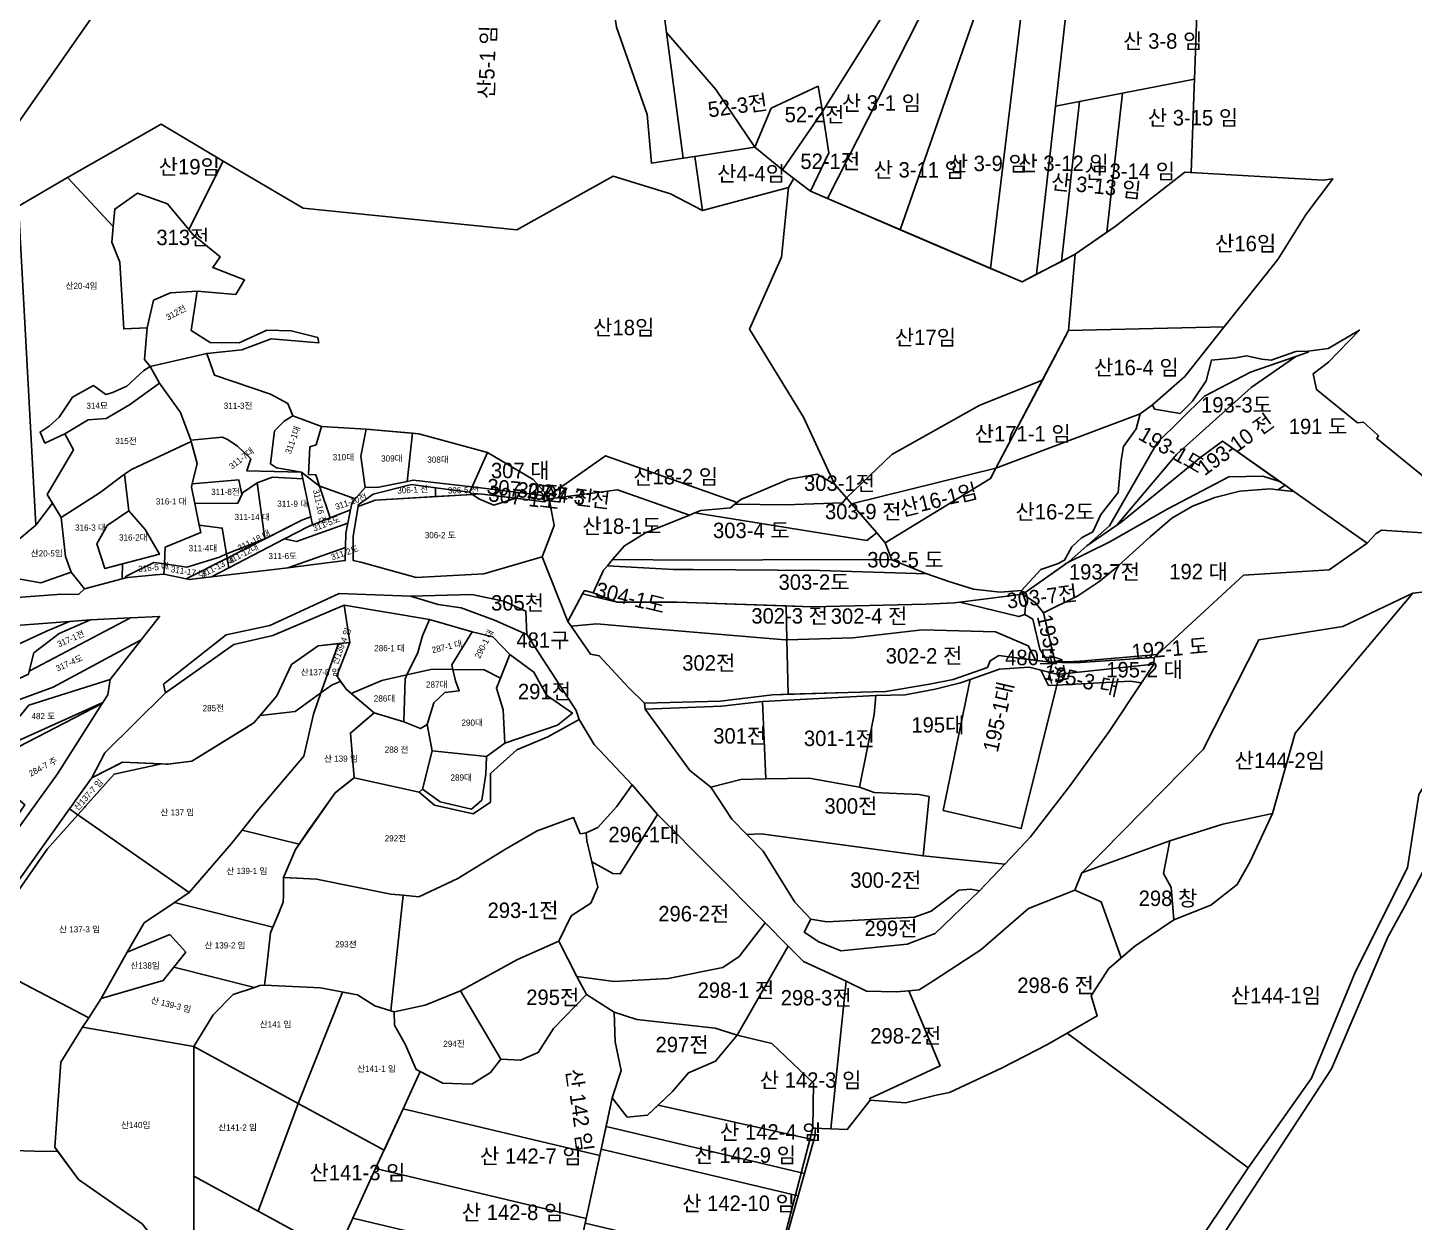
# Model space of a CAD drawing. Header units: metres. Extents: x 425810 to 429904, y 275710 to 280356.
# Drawn here: x 429086.6 to 429535.9, y 278492 to 278879.3 of the extents above; entities that cross this region are included whole.
import ezdxf

# ---------------------------------------------------------------- set-up
doc = ezdxf.new("R2010")
doc.units = ezdxf.units.M
doc.layers.add('00_지번', color=6, linetype='Continuous')
doc.layers.add('00_지적', color=6, linetype='Continuous')
doc.styles.get("Standard").update_dxf_attribs({"font": ''})
doc.styles.get('Standard').set_extended_font_data('Gulim')

msp = doc.modelspace()

# ---------------------------------------------------------------- linework, layer by layer
at = {"layer": '00_지적', "linetype": 'Continuous', "flags": 128}
for points in [[(429140.51, 278930.3), (429059.35, 278814.13), (429038.65, 278818.66), (429012.01, 278824.49), (429010.01, 278823.81), (428998.5, 278819.85), (428980.25, 278813.57), (428944.99, 278819.49), (428923.89, 278795.83), (428921.11, 278795.37), (428868.99, 278789.92), (428868.74, 278789.9), (428839.05, 278804.93), (428837.19, 278805.86), (428832.35, 278810.28), (428832.35, 278810.28), (428966.73, 278971.48)], [(429277.33, 278879.5), (429287.24, 278851.21), (429288.63, 278835.44), (429298.96, 278836.97), (429302.71, 278837.56), (429305.25, 278820.05), (429294.83, 278825.48), (429276.25, 278831.21), (429245.01, 278813.76), (429175.78, 278820.84), (429149.9, 278836.05), (429129.82, 278848.02), (429099.49, 278830.73), (429083.52, 278821.47), (429067.73, 278812.3), (429062.51, 278813.44), (429059.35, 278814.13), (429059.35, 278814.13), (429140.51, 278930.3)], [(429083.52, 278821.47), (429099.49, 278830.73), (429114.25, 278814.82), (429113.81, 278809.8), (429116.44, 278803.31), (429117.66, 278781.67), (429125.29, 278782.02), (429124.39, 278771.76), (429126.23, 278769.49), (429124.13, 278768.18), (429118.62, 278763.07), (429113.8, 278760.96), (429111.88, 278760.44), (429107.89, 278763.31), (429101.1, 278759.54), (429096.72, 278753.02), (429093.48, 278750.08), (429090.55, 278748.2), (429092.15, 278744.65), (429098.55, 278747.64), (429101.38, 278742.44), (429092.9, 278728), (429094.59, 278725.18), (429089.13, 278718.06), (429083.52, 278821.47)], [(429545.27, 278715.16), (429525.22, 278716.36), (429523.48, 278715.3), (429520.56, 278712.2), (429512.59, 278717.83), (429496.83, 278728.97), (429494.01, 278730.96), (429473.71, 278745.31), (429466.69, 278740.1), (429440.73, 278718.87), (429439.48, 278718.01), (429458.86, 278741.08), (429483.04, 278762.63), (429497.42, 278772.7), (429501.51, 278774.13), (429501.43, 278774.48), (429507.96, 278775.28), (429518.06, 278781.29), (429518.06, 278781.29), (429508.1, 278770.86), (429503.08, 278767.12), (429504.22, 278762), (429517.42, 278751.25), (429519.4, 278751.47), (429523.93, 278747.31), (429524.29, 278746.98), (429523.7, 278746.09), (429548.65, 278725.79)], [(429543.25, 278614.5), (429532.79, 278594.52), (429527.31, 278584.46), (429509.02, 278541.82), (429466.01, 278475.96), (429441.46, 278440.61), (429430.33, 278414.55), (429421.5, 278390.51), (429397.18, 278368.18), (429393.86, 278370.73), (429418.63, 278395.77), (429439.23, 278445.78), (429482.05, 278509.7), (429502.59, 278538.73), (429516.84, 278573.34), (429533.67, 278606.94), (429537.3, 278630.69)], [(429074.91, 278515.51), (429092.23, 278515.03), (429096.09, 278515.11), (429096.25, 278515.12), (429103.01, 278505.88), (429123.63, 278491.54), (429133.69, 278478.73), (429140.43, 278458.16), (429146.25, 278447.85), (429105.73, 278452.88), (429084.78, 278441.7)]]:
    msp.add_lwpolyline(points, dxfattribs=at)
for points in [[(429327.51, 278934.22), (429333.93, 278926.79), (429346.52, 278921.74), (429360.5, 278913.09), (429368.55, 278915.32), (429372.42, 278910.92), (429377.84, 278905.92), (429344.08, 278852.15), (429342.73, 278860.33), (429327.47, 278853.2), (429322.15, 278840.62), (429309.5, 278859.26), (429293.49, 278877.74), (429291.28, 278895.26), (429289.83, 278898.15), (429290.47, 278915.88), (429294.27, 278955.43), (429317.65, 278940.51), (429316.52, 278930.65), (429317.94, 278928.63), (429321.53, 278927.1), (429325.44, 278928.72), (429327.51, 278934.22)], [(429289.83, 278898.15), (429291.28, 278895.26), (429293.49, 278877.74), (429298.96, 278836.97), (429288.63, 278835.44), (429287.24, 278851.21), (429277.33, 278879.5), (429274.68, 278897.89), (429275.87, 278920.83), (429288.96, 278910.61), (429289.83, 278898.15)], [(429340.17, 278826.32), (429346.13, 278838.77), (429344.08, 278852.15), (429377.84, 278905.92), (429384.84, 278900.95), (429345.74, 278823.93), (429340.17, 278826.32)], [(429369.29, 278813.83), (429345.74, 278823.93), (429384.84, 278900.95), (429396.71, 278892.51), (429369.29, 278813.83)], [(429369.29, 278813.83), (429396.71, 278892.51), (429407.6, 278892.65), (429409.51, 278892.74), (429398.58, 278801.27), (429369.29, 278813.83)], [(429398.58, 278801.27), (429409.51, 278892.74), (429415.14, 278893.02), (429424.21, 278895.22), (429419.58, 278853.82), (429413.49, 278799.36), (429408.77, 278796.9), (429398.58, 278801.27)], [(429427.32, 278855.34), (429419.58, 278853.82), (429424.21, 278895.22), (429428.71, 278896.31), (429435.99, 278895.13), (429446.86, 278892.25), (429465.14, 278883.97), (429465.39, 278883.86), (429464.62, 278862.67), (429441.32, 278858.09), (429427.32, 278855.34)], [(429293.49, 278877.74), (429309.5, 278859.26), (429322.15, 278840.62), (429302.71, 278837.56), (429298.96, 278836.97), (429293.49, 278877.74)], [(429464.62, 278862.67), (429464.53, 278860.05), (429463.52, 278832.38), (429461.51, 278832.5), (429438.91, 278814.88), (429436.28, 278813.05), (429441.32, 278858.09), (429464.62, 278862.67)], [(429322.15, 278840.62), (429327.47, 278853.2), (429342.73, 278860.33), (429344.08, 278852.15), (429331.14, 278833.27), (429322.15, 278840.62)], [(429436.28, 278813.05), (429425.97, 278805.86), (429421.53, 278803.55), (429427.32, 278855.34), (429441.32, 278858.09), (429436.28, 278813.05)], [(429331.14, 278833.27), (429344.08, 278852.15), (429346.13, 278838.77), (429340.17, 278826.32), (429334.8, 278830.46), (429331.14, 278833.27)], [(429419.58, 278853.82), (429427.32, 278855.34), (429421.53, 278803.55), (429413.49, 278799.36), (429419.58, 278853.82)], [(429099.49, 278830.73), (429129.82, 278848.02), (429149.9, 278836.05), (429138.76, 278813.85), (429131.82, 278822.18), (429122.09, 278825.69), (429114.75, 278820.49), (429114.25, 278814.82), (429099.49, 278830.73)], [(429322.15, 278840.62), (429331.14, 278833.27), (429334.8, 278830.46), (429333.12, 278827.46), (429305.25, 278820.05), (429302.71, 278837.56), (429322.15, 278840.62)], [(429316.41, 278725.35), (429273.8, 278740.56), (429255.15, 278727.43), (429250.29, 278732.8), (429235.59, 278741.59), (429213.31, 278747.69), (429196.18, 278749.2), (429181.72, 278750.02), (429172.41, 278753.45), (429170.81, 278757.46), (429165.27, 278760.53), (429147.12, 278766.64), (429144.58, 278773.7), (429155.94, 278774.9), (429165.43, 278778.46), (429180.87, 278777.1), (429180.6, 278778.87), (429171.94, 278781), (429164.02, 278781.27), (429155.09, 278777.12), (429145.66, 278777.27), (429139.55, 278781.12), (429141.5, 278793.89), (429153.96, 278792.86), (429156.78, 278797.54), (429146.49, 278801.56), (429148.96, 278804.98), (429140.14, 278812.19), (429138.76, 278813.85), (429149.9, 278836.05), (429175.78, 278820.84), (429245.01, 278813.76), (429276.25, 278831.21), (429294.83, 278825.48), (429305.25, 278820.05), (429333.12, 278827.46), (429330.77, 278804.87), (429320.49, 278781.6), (429337.97, 278753.03), (429348.02, 278731.35), (429342.4, 278734.57), (429333.19, 278732.92), (429317.66, 278726.34), (429316.41, 278725.35)], [(429415.37, 278765.07), (429395.12, 278756.93), (429366.51, 278740.97), (429351.82, 278726.94), (429348.02, 278731.35), (429337.97, 278753.03), (429320.49, 278781.6), (429330.77, 278804.87), (429333.12, 278827.46), (429334.8, 278830.46), (429340.17, 278826.32), (429408.77, 278796.9), (429425.97, 278805.86), (429423.83, 278781.13), (429415.37, 278765.07)], [(429474.28, 278782.32), (429423.83, 278781.13), (429425.97, 278805.86), (429438.91, 278814.88), (429461.51, 278832.5), (429506.35, 278829.9), (429509.46, 278830.36), (429500.78, 278818.9), (429491.67, 278804.14), (429474.28, 278782.32)], [(429114.25, 278814.82), (429114.75, 278820.49), (429122.09, 278825.69), (429131.82, 278822.18), (429138.76, 278813.85), (429140.14, 278812.19), (429148.96, 278804.98), (429146.49, 278801.56), (429156.78, 278797.54), (429153.96, 278792.86), (429141.5, 278793.89), (429132.77, 278793.36), (429127.34, 278791.02), (429125.29, 278782.02), (429117.66, 278781.67), (429116.44, 278803.31), (429113.81, 278809.8), (429114.25, 278814.82)], [(429062.51, 278813.44), (429067.73, 278812.3), (429083.52, 278821.47), (429089.13, 278718.06), (429077.98, 278708.61), (429071.36, 278704.68), (429068.82, 278706.26), (429066.86, 278708.18), (429062.51, 278813.44)], [(429125.29, 278782.02), (429127.34, 278791.02), (429132.77, 278793.36), (429141.5, 278793.89), (429139.55, 278781.12), (429145.66, 278777.27), (429155.09, 278777.12), (429164.02, 278781.27), (429171.94, 278781), (429180.6, 278778.87), (429180.87, 278777.1), (429165.43, 278778.46), (429155.94, 278774.9), (429144.58, 278773.7), (429126.23, 278769.49), (429124.39, 278771.76), (429125.29, 278782.02)], [(429423.83, 278781.13), (429474.28, 278782.32), (429461.49, 278766.28), (429451.03, 278757.02), (429447.05, 278754.1), (429400.31, 278736.5), (429423.83, 278781.13)], [(429126.23, 278769.49), (429144.58, 278773.7), (429147.12, 278766.64), (429165.27, 278760.53), (429170.81, 278757.46), (429172.41, 278753.45), (429169.62, 278751.74), (429166.55, 278748.58), (429165.18, 278737.9), (429167.22, 278736.63), (429175.29, 278735.2), (429157.53, 278735.66), (429158.83, 278739.56), (429154.57, 278743.61), (429151.55, 278745.67), (429149.72, 278746.57), (429139.41, 278745.58), (429136.1, 278754.51), (429129.23, 278764.09), (429126.23, 278769.49)], [(429501.51, 278774.13), (429497.42, 278772.7), (429482.8, 278767.6), (429467.89, 278759.85), (429452.54, 278744.72), (429437.09, 278717.85), (429429.75, 278711.32), (429424.03, 278706.23), (429409.06, 278695.65), (429408.61, 278696.81), (429414.84, 278703.7), (429420.21, 278705.45), (429422.55, 278706.64), (429424.94, 278711.04), (429428.06, 278713.95), (429431.66, 278715.83), (429434.24, 278721.5), (429439.87, 278728.63), (429440.88, 278739.11), (429441.65, 278743.56), (429445.73, 278749.25), (429447.05, 278754.1), (429451.03, 278757.02), (429451.71, 278755.61), (429460, 278754.28), (429464.04, 278758.18), (429468.4, 278764.86), (429470.13, 278771.55), (429478.02, 278772.28), (429481.45, 278772.96), (429486.41, 278771.82), (429489.48, 278771.54), (429497.43, 278774.33), (429501.43, 278774.48), (429501.51, 278774.13)], [(429439.48, 278718.01), (429429.75, 278711.32), (429437.09, 278717.85), (429452.54, 278744.72), (429467.89, 278759.85), (429482.8, 278767.6), (429497.42, 278772.7), (429483.04, 278762.63), (429458.86, 278741.08), (429439.48, 278718.01)], [(429129.23, 278764.09), (429119.54, 278757.02), (429111.94, 278752.62), (429106.12, 278752.13), (429098.55, 278747.64), (429092.15, 278744.65), (429090.55, 278748.2), (429093.48, 278750.08), (429096.72, 278753.02), (429101.1, 278759.54), (429107.89, 278763.31), (429111.88, 278760.44), (429113.8, 278760.96), (429118.62, 278763.07), (429124.13, 278768.18), (429126.23, 278769.49), (429129.23, 278764.09)], [(429098.55, 278747.64), (429106.12, 278752.13), (429111.94, 278752.62), (429119.54, 278757.02), (429129.23, 278764.09), (429136.1, 278754.51), (429139.41, 278745.58), (429139.53, 278745.11), (429120.14, 278736.13), (429117.88, 278734.52), (429109.98, 278728.65), (429097.36, 278720.57), (429092.9, 278728), (429101.38, 278742.44), (429098.55, 278747.64)], [(429351.82, 278726.94), (429366.51, 278740.97), (429395.12, 278756.93), (429415.37, 278765.07), (429400.31, 278736.5), (429353.52, 278724.96), (429351.82, 278726.94)], [(429175.29, 278735.2), (429167.22, 278736.63), (429165.18, 278737.9), (429166.55, 278748.58), (429169.62, 278751.74), (429172.41, 278753.45), (429181.72, 278750.02), (429179.97, 278744.1), (429177.92, 278743.42), (429177.54, 278734.43), (429179.87, 278734.37), (429181.09, 278730.72), (429175.29, 278735.2)], [(429400.31, 278736.5), (429447.05, 278754.1), (429445.73, 278749.25), (429441.65, 278743.56), (429440.88, 278739.11), (429439.87, 278728.63), (429434.24, 278721.5), (429431.66, 278715.83), (429428.06, 278713.95), (429424.94, 278711.04), (429422.55, 278706.64), (429420.21, 278705.45), (429414.84, 278703.7), (429408.61, 278696.81), (429401.64, 278696.29), (429393.06, 278697.27), (429385.04, 278699.82), (429377.94, 278702.24), (429366.53, 278706.83), (429364.39, 278712.28), (429398.55, 278733.16), (429400.31, 278736.5)], [(429177.54, 278734.43), (429177.92, 278743.42), (429179.97, 278744.1), (429181.72, 278750.02), (429196.18, 278749.2), (429194.45, 278740.43), (429195.89, 278730.29), (429192.7, 278726.57), (429181.18, 278730.65), (429181.09, 278730.72), (429179.87, 278734.37), (429177.54, 278734.43)], [(429195.89, 278730.29), (429194.45, 278740.43), (429196.18, 278749.2), (429211.23, 278747.87), (429209.53, 278732.24), (429200.37, 278730.3), (429195.89, 278730.29)], [(429130.86, 278705.45), (429127.46, 278705.94), (429118.5, 278701.48), (429118, 278700.82), (429117.21, 278700.61), (429117.28, 278705.46), (429129.21, 278708.58), (429124.64, 278716.65), (429119.27, 278722.66), (429117.88, 278734.52), (429120.14, 278736.13), (429139.53, 278745.11), (429141.43, 278738.04), (429139.87, 278731.41), (429139.63, 278730.37), (429140.71, 278725.07), (429142.15, 278718.07), (429142.64, 278715.65), (429131.12, 278710.9), (429130.86, 278705.45)], [(429139.41, 278745.58), (429149.72, 278746.57), (429151.55, 278745.67), (429154.57, 278743.61), (429158.83, 278739.56), (429157.53, 278735.66), (429175.29, 278735.2), (429175.72, 278733.1), (429165.83, 278733.6), (429160.93, 278731.77), (429156.18, 278728.52), (429155.92, 278727.93), (429154.93, 278732.74), (429139.87, 278731.41), (429141.43, 278738.04), (429139.53, 278745.11), (429139.41, 278745.58)], [(429211.23, 278747.87), (429213.31, 278747.69), (429235.59, 278741.59), (429230.61, 278730.43), (429211.42, 278732.64), (429209.53, 278732.24), (429211.23, 278747.87)], [(429492.21, 278732.24), (429486.75, 278733.93), (429475.73, 278733.7), (429456.05, 278723.29), (429436.99, 278712.57), (429423.42, 278705.8), (429424.03, 278706.23), (429429.75, 278711.32), (429439.48, 278718.01), (429440.73, 278718.87), (429466.69, 278740.1), (429473.71, 278745.31), (429492.21, 278732.24)], [(429250.29, 278732.8), (429255.15, 278727.43), (429249.29, 278728.14), (429244.68, 278728.71), (429230.61, 278730.43), (429235.59, 278741.59), (429250.29, 278732.8)], [(429255.15, 278727.43), (429273.8, 278740.56), (429316.41, 278725.35), (429315.72, 278724.8), (429314.33, 278723.7), (429304.64, 278722.76), (429302.76, 278722.01), (429301.03, 278721.32), (429277.64, 278729.54), (429255.51, 278726.54), (429255.39, 278727.16), (429255.15, 278727.43)], [(429184.54, 278720.41), (429178.81, 278718.13), (429178.27, 278720.77), (429175.72, 278733.1), (429175.29, 278735.2), (429181.09, 278730.72), (429184.54, 278720.41)], [(429400.31, 278736.5), (429398.55, 278733.16), (429364.39, 278712.28), (429361.66, 278715.51), (429353.52, 278724.96), (429400.31, 278736.5)], [(429119.27, 278722.66), (429112.35, 278717.91), (429108.97, 278712.03), (429111.55, 278703.95), (429117.28, 278705.46), (429117.21, 278700.61), (429104.96, 278697.39), (429100.65, 278702.78), (429098.79, 278707.91), (429097.36, 278720.57), (429109.98, 278728.65), (429117.88, 278734.52), (429119.27, 278722.66)], [(429155.92, 278727.93), (429154.68, 278725.19), (429140.71, 278725.07), (429139.63, 278730.37), (429139.87, 278731.41), (429154.93, 278732.74), (429155.92, 278727.93)], [(429163.4, 278713.59), (429163.39, 278713.58), (429151.31, 278708.86), (429150.98, 278708.71), (429149.59, 278717.08), (429142.15, 278718.07), (429140.71, 278725.07), (429154.68, 278725.19), (429155.92, 278727.93), (429156.18, 278728.52), (429160.88, 278731.73), (429163.4, 278713.59), (429163.4, 278713.59)], [(429175.72, 278733.1), (429178.27, 278720.77), (429175.55, 278719.79), (429163.4, 278713.59), (429160.88, 278731.73), (429160.93, 278731.77), (429165.83, 278733.6), (429175.72, 278733.1)], [(429184.54, 278720.41), (429181.09, 278730.72), (429181.18, 278730.65), (429192.7, 278726.57), (429191.54, 278725.21), (429191.12, 278723.02), (429184.54, 278720.41)], [(429218.72, 278727.32), (429199.12, 278726.17), (429193.59, 278724.07), (429193.68, 278724.63), (429198.45, 278728.11), (429210.96, 278731.2), (429218.69, 278730.17), (429218.72, 278727.32)], [(429218.72, 278727.32), (429218.69, 278730.17), (429229.7, 278728.7), (429230.67, 278728.02), (429218.72, 278727.32)], [(429244.68, 278728.71), (429244.48, 278726.82), (429232.97, 278728.23), (429230.67, 278728.02), (429229.7, 278728.7), (429230.61, 278730.43), (429244.68, 278728.71)], [(429315.72, 278724.8), (429317.66, 278726.34), (429333.19, 278732.92), (429342.4, 278734.57), (429348.02, 278731.35), (429351.82, 278726.94), (429350.62, 278725.26), (429331.96, 278724.61), (429315.72, 278724.8)], [(429423.42, 278705.8), (429436.99, 278712.57), (429456.05, 278723.29), (429475.73, 278733.7), (429486.75, 278733.93), (429492.21, 278732.24), (429494.01, 278730.96), (429491.69, 278729.51), (429489.14, 278729.78), (429479.37, 278729.08), (429471.2, 278726.98), (429464, 278724.19), (429457.34, 278720.35), (429450.28, 278714.2), (429438.77, 278703.91), (429435.88, 278701.55), (429433.59, 278699.68), (429429.71, 278697.09), (429426.84, 278695.17), (429415.71, 278689.63), (429413.06, 278692.99), (429409.06, 278695.65), (429423.42, 278705.8)], [(429230.67, 278728.02), (429232.77, 278726.56), (429237.55, 278724.57), (429244.75, 278726.79), (429253.87, 278725.62), (429255.51, 278726.54), (429257.11, 278717.89), (429253.98, 278709.67), (429253.26, 278707.76), (429234.34, 278702.28), (429212.42, 278701.1), (429194.5, 278706.07), (429192.06, 278706.56), (429192.02, 278710.74), (429191.98, 278714.45), (429193.59, 278724.07), (429199.12, 278726.17), (429230.67, 278728.02)], [(429230.67, 278728.02), (429232.97, 278728.23), (429244.75, 278726.79), (429237.55, 278724.57), (429232.77, 278726.56), (429230.67, 278728.02)], [(429249.29, 278728.14), (429249.09, 278726.23), (429244.75, 278726.79), (429244.48, 278726.82), (429244.68, 278728.71), (429249.29, 278728.14)], [(429255.15, 278727.43), (429255.39, 278727.16), (429255.51, 278726.54), (429253.87, 278725.62), (429249.09, 278726.23), (429249.29, 278728.14), (429255.15, 278727.43)], [(429255.51, 278726.54), (429277.64, 278729.54), (429301.03, 278721.32), (429286.71, 278715.51), (429279.9, 278711.34), (429276.08, 278706.86), (429274.41, 278704.9), (429273.17, 278703.45), (429269.8, 278696.11), (429266.95, 278696.84), (429266.36, 278695.74), (429261.59, 278686.85), (429253.26, 278707.76), (429253.98, 278709.67), (429257.11, 278717.89), (429255.51, 278726.54)], [(429351.82, 278726.94), (429353.52, 278724.96), (429361.66, 278715.51), (429358.48, 278713.1), (429302.76, 278722.01), (429304.64, 278722.76), (429314.33, 278723.7), (429315.72, 278724.8), (429331.96, 278724.61), (429350.62, 278725.26), (429351.82, 278726.94)], [(429427.54, 278673.93), (429423.26, 278673.68), (429420.13, 278673.74), (429419.39, 278673.88), (429415.71, 278689.63), (429426.84, 278695.17), (429429.71, 278697.09), (429433.59, 278699.68), (429435.88, 278701.55), (429438.77, 278703.91), (429450.28, 278714.2), (429457.34, 278720.35), (429464, 278724.19), (429471.2, 278726.98), (429479.37, 278729.08), (429489.14, 278729.78), (429491.69, 278729.51), (429496.83, 278728.97), (429512.59, 278717.83), (429520.56, 278712.2), (429508.3, 278703.56), (429480.52, 278701.8), (429452.64, 278676.14), (429427.54, 278673.93)], [(429094.59, 278725.18), (429097.36, 278720.57), (429098.79, 278707.91), (429100.65, 278702.78), (429090.85, 278699.37), (429075.56, 278702.07), (429071.36, 278704.68), (429077.98, 278708.61), (429089.13, 278718.06), (429094.59, 278725.18)], [(429129.21, 278708.58), (429111.55, 278703.95), (429108.97, 278712.03), (429112.35, 278717.91), (429119.27, 278722.66), (429124.64, 278716.65), (429129.21, 278708.58)], [(429190.3, 278718.73), (429173.64, 278712.75), (429169.79, 278713.59), (429177.54, 278717.63), (429178.81, 278718.13), (429191.12, 278723.02), (429190.3, 278718.73)], [(429302.76, 278722.01), (429358.48, 278713.1), (429361.66, 278715.51), (429364.39, 278712.28), (429366.53, 278706.83), (429347.22, 278706.89), (429302.25, 278706.73), (429276.08, 278706.86), (429279.9, 278711.34), (429286.71, 278715.51), (429301.03, 278721.32), (429302.76, 278722.01)], [(429130.86, 278705.45), (429131.12, 278710.9), (429142.64, 278715.65), (429142.15, 278718.07), (429149.59, 278717.08), (429150.98, 278708.71), (429148.74, 278707.7), (429138.09, 278704.41), (429130.86, 278705.45)], [(429190.3, 278718.73), (429189.68, 278715.48), (429189.56, 278710.76), (429170.82, 278704.21), (429146.14, 278701.29), (429151.74, 278704.2), (429169.79, 278713.59), (429173.64, 278712.75), (429190.3, 278718.73)], [(429178.81, 278718.13), (429177.54, 278717.63), (429169.79, 278713.59), (429151.74, 278704.2), (429151.21, 278707.36), (429175.55, 278719.79), (429178.27, 278720.77), (429178.81, 278718.13)], [(429150.98, 278708.71), (429151.31, 278708.86), (429163.39, 278713.58), (429163.4, 278713.59), (429151.21, 278707.36), (429150.98, 278708.71)], [(429150.98, 278708.71), (429151.21, 278707.36), (429137.87, 278700.67), (429130.7, 278702.13), (429130.86, 278705.45), (429138.09, 278704.41), (429148.74, 278707.7), (429150.98, 278708.71)], [(429189.56, 278710.76), (429189.44, 278706.56), (429170.82, 278704.21), (429189.56, 278710.76)], [(429100.65, 278702.78), (429104.96, 278697.39), (429103.13, 278695.64), (429096.05, 278695.54), (429075.73, 278694.03), (429058.48, 278688.18), (429045.08, 278681.42), (429041.46, 278686.37), (429049.94, 278692.3), (429060.92, 278703.27), (429068.82, 278706.26), (429075.56, 278702.07), (429090.85, 278699.37), (429100.65, 278702.78)], [(429130.86, 278705.45), (429130.7, 278702.13), (429127.98, 278701.96), (429118.96, 278701.07), (429118, 278700.82), (429118.5, 278701.48), (429127.46, 278705.94), (429130.86, 278705.45)], [(429137.87, 278700.67), (429151.21, 278707.36), (429151.74, 278704.2), (429146.14, 278701.29), (429139, 278700.44), (429137.87, 278700.67)], [(429302.14, 278703.61), (429343.23, 278703.3), (429377.94, 278702.24), (429385.04, 278699.82), (429393.06, 278697.27), (429401.64, 278696.29), (429408.61, 278696.81), (429409.06, 278695.65), (429388.6, 278693.08), (429386.73, 278692.85), (429377.71, 278692.39), (429340.68, 278691.54), (429296.96, 278693.05), (429277.51, 278693.04), (429269.8, 278696.11), (429273.17, 278703.45), (429274.41, 278704.9), (429295.81, 278703.65), (429302.14, 278703.61)], [(429276.08, 278706.86), (429302.25, 278706.73), (429347.22, 278706.89), (429366.53, 278706.83), (429377.94, 278702.24), (429343.23, 278703.3), (429302.14, 278703.61), (429295.81, 278703.65), (429274.41, 278704.9), (429276.08, 278706.86)], [(429189.12, 278692.11), (429165.96, 278682.29), (429153.29, 278679.33), (429131.2, 278663.71), (429130.59, 278666.46), (429150.91, 278682.47), (429164.98, 278685.54), (429187.51, 278695.87), (429210.6, 278694.97), (429219.59, 278692.28), (429227.06, 278691.28), (429237.8, 278687.21), (429248.29, 278682.55), (429264.3, 278657.93), (429265.23, 278655.06), (429255.08, 278649.37), (429245.04, 278645.19), (429236.54, 278637.47), (429236.52, 278628.24), (429230.93, 278624.43), (429218.38, 278627.25), (429213.36, 278631.5), (429214.45, 278632.49), (429220.22, 278628.32), (429230.37, 278625.96), (429233.74, 278628.93), (429234.98, 278637.29), (429235.23, 278643.03), (429241.19, 278647.38), (429258.26, 278653.19), (429263.04, 278657.09), (429254.63, 278662.89), (429250.51, 278670.33), (429242.74, 278676.14), (429237.26, 278681.79), (429230.59, 278683.46), (429216.77, 278687.44), (429189.12, 278692.11)], [(429210.6, 278694.97), (429230.49, 278695.51), (429240.8, 278693.38), (429247.97, 278690.16), (429248.29, 278682.55), (429237.8, 278687.21), (429227.06, 278691.28), (429219.59, 278692.28), (429210.6, 278694.97)], [(429332.56, 278680.86), (429332.02, 278680.85), (429290.72, 278684.37), (429271, 278686.02), (429262.65, 278685.31), (429261.59, 278686.85), (429266.36, 278695.74), (429277.51, 278693.04), (429296.96, 278693.05), (429332.31, 278691.83), (429332.56, 278680.86)], [(429266.36, 278695.74), (429266.95, 278696.84), (429269.8, 278696.11), (429277.51, 278693.04), (429266.36, 278695.74)], [(429388.6, 278693.08), (429409.06, 278695.65), (429410.03, 278693.21), (429409.69, 278689.07), (429407.7, 278688.38), (429388.6, 278693.08)], [(429409.06, 278695.65), (429413.06, 278692.99), (429415.71, 278689.63), (429419.45, 278673.6), (429417.09, 278673.71), (429414.57, 278677.84), (429412.23, 278687.55), (429409.69, 278689.07), (429410.03, 278693.21), (429409.06, 278695.65)], [(429535.35, 278696), (429542.34, 278696.75), (429557.16, 278683.75), (429551.91, 278654.14), (429537.3, 278630.69), (429533.67, 278606.94), (429516.84, 278573.34), (429502.59, 278538.73), (429482.05, 278509.7), (429423.35, 278553.34), (429433.15, 278558.93), (429431.1, 278565.42), (429436.81, 278574.18), (429445.25, 278581.58), (429457.96, 278590.04), (429469.9, 278594.82), (429478.49, 278601.59), (429482.67, 278608.98), (429489.87, 278624.53), (429497.26, 278650.59), (429535.35, 278696)], [(429535.35, 278696), (429497.26, 278650.59), (429489.87, 278624.53), (429473.78, 278621.07), (429456.66, 278615.7), (429428.08, 278605.29), (429467.4, 278645.28), (429485.46, 278680.83), (429512.72, 278685.19), (429535.35, 278696)], [(429190.9, 278680), (429180.63, 278678.94), (429172.04, 278672.82), (429167.28, 278662.69), (429159.82, 278653.94), (429139.71, 278641.47), (429131.83, 278640.54), (429117.25, 278641.16), (429107.28, 278636.14), (429111.53, 278644.18), (429131.2, 278663.71), (429153.29, 278679.33), (429165.96, 278682.29), (429189.12, 278692.11), (429190.9, 278680)], [(429209.44, 278669.51), (429201.31, 278667.72), (429191.37, 278663.47), (429189.77, 278664.82), (429186.67, 278669.17), (429190.9, 278680), (429189.12, 278692.11), (429216.77, 278687.44), (429214.43, 278682.18), (429212.92, 278676.73), (429209.44, 278669.51)], [(429413.19, 278674.21), (429410.78, 278678.9), (429400.15, 278683.46), (429376.39, 278684.12), (429353.95, 278681.51), (429332.56, 278680.86), (429332.31, 278691.83), (429340.68, 278691.54), (429377.71, 278692.39), (429386.73, 278692.85), (429388.6, 278693.08), (429407.7, 278688.38), (429409.69, 278689.07), (429412.23, 278687.55), (429414.57, 278677.84), (429417.09, 278673.71), (429413.19, 278674.21)], [(429100.13, 278686.8), (429092.46, 278683.56), (429074.16, 278675.12), (429059.85, 278666.73), (429055.51, 278673.98), (429075.56, 278684.97), (429100.13, 278686.8)], [(429059.85, 278666.73), (429074.16, 278675.12), (429092.46, 278683.56), (429100.13, 278686.8), (429106.94, 278687.3), (429096.76, 278682.86), (429088.53, 278676.64), (429087.05, 278670.71), (429086.81, 278669.73), (429073.77, 278663.64), (429063.46, 278658.25), (429062.83, 278659.05), (429060.19, 278666.17), (429059.85, 278666.73)], [(429123.32, 278680.82), (429094.84, 278665.54), (429076.44, 278658.78), (429073.77, 278663.64), (429086.81, 278669.73), (429087.05, 278670.71), (429119.84, 278687.96), (429129.3, 278688.44), (429123.32, 278680.82)], [(429106.94, 278687.3), (429119.84, 278687.96), (429087.05, 278670.71), (429088.53, 278676.64), (429096.76, 278682.86), (429106.94, 278687.3)], [(429224.36, 278671.23), (429217.63, 278671.31), (429209.44, 278669.51), (429212.92, 278676.73), (429214.43, 278682.18), (429216.77, 278687.44), (429230.59, 278683.46), (429224, 278672.8), (429224.36, 278671.23)], [(429262.65, 278685.31), (429271, 278686.02), (429290.72, 278684.37), (429332.02, 278680.85), (429332.56, 278680.86), (429332.96, 278663.21), (429327.88, 278663.07), (429310.89, 278660.99), (429286.43, 278660.37), (429281.27, 278665.37), (429271.75, 278675.68), (429268.91, 278676.23), (429262.65, 278685.31)], [(429123.32, 278680.82), (429113.25, 278668), (429086.95, 278659.68), (429079.76, 278650.91), (429068.87, 278646.18), (429049.09, 278638.48), (429040.6, 278636.13), (429042.02, 278641.42), (429069.03, 278654.92), (429076.95, 278657.85), (429076.44, 278658.78), (429094.84, 278665.54), (429123.32, 278680.82)], [(429224.36, 278671.23), (429224, 278672.8), (429230.59, 278683.46), (429237.26, 278681.79), (429242.74, 278676.14), (429239.72, 278668.46), (429234.5, 278671.1), (429224.36, 278671.23)], [(429332.56, 278680.86), (429353.95, 278681.51), (429376.39, 278684.12), (429400.15, 278683.46), (429410.78, 278678.9), (429413.19, 278674.21), (429401.26, 278675.76), (429398.47, 278674.1), (429397.52, 278671.85), (429386.46, 278667.99), (429378.81, 278666.47), (429364.67, 278664.12), (429352.42, 278663.77), (429332.96, 278663.21), (429332.56, 278680.86)], [(429181.58, 278663.64), (429173.18, 278657.66), (429161.87, 278656.34), (429167.28, 278662.69), (429172.04, 278672.82), (429180.63, 278678.94), (429187.24, 278679.62), (429181.58, 278663.64)], [(429187.93, 278667.39), (429185.24, 278666.25), (429181.58, 278663.64), (429187.24, 278679.62), (429190.9, 278680), (429186.67, 278669.17), (429187.93, 278667.39)], [(429242.74, 278676.14), (429250.51, 278670.33), (429254.63, 278662.89), (429263.04, 278657.09), (429258.26, 278653.19), (429241.19, 278647.38), (429240.6, 278658.19), (429238.45, 278665.24), (429242.74, 278676.14)], [(429417.09, 278673.71), (429419.45, 278673.6), (429423.47, 278673.42), (429427.73, 278673.47), (429451.55, 278675.13), (429451.41, 278672.92), (429420.95, 278669.68), (429420.43, 278669.62), (429411.07, 278672.01), (429401.42, 278671.37), (429391.97, 278668.02), (429388.84, 278666.91), (429380.55, 278664.91), (429370.85, 278663.05), (429361.4, 278662.76), (429324.69, 278660.82), (429311.34, 278659.35), (429286.63, 278658.37), (429286.43, 278660.37), (429310.89, 278660.99), (429327.88, 278663.07), (429352.42, 278663.77), (429364.67, 278664.12), (429378.81, 278666.47), (429386.46, 278667.99), (429397.52, 278671.85), (429398.47, 278674.1), (429401.26, 278675.76), (429417.09, 278673.71)], [(429420.08, 278666.21), (429408.5, 278619.65), (429383.22, 278625.49), (429391.97, 278668.02), (429401.42, 278671.37), (429411.07, 278672.01), (429414.8, 278671.06), (429417.37, 278666.06), (429420.08, 278666.21)], [(429451.55, 278675.13), (429427.73, 278673.47), (429423.47, 278673.42), (429419.45, 278673.6), (429419.39, 278673.88), (429420.13, 278673.74), (429423.26, 278673.68), (429427.54, 278673.93), (429452.64, 278676.14), (429451.55, 278675.13)], [(429447.45, 278666.95), (429443.76, 278667.51), (429420.08, 278666.21), (429420.95, 278669.68), (429451.41, 278672.92), (429447.45, 278666.95)], [(429113.25, 278668), (429112.46, 278663.03), (429110.86, 278660.52), (429083.1, 278647.99), (429053.19, 278632.9), (429053.72, 278630.69), (429043.51, 278625.36), (429043.43, 278627.97), (429043.23, 278634.13), (429040.6, 278636.13), (429049.09, 278638.48), (429068.87, 278646.18), (429079.76, 278650.91), (429086.95, 278659.68), (429113.25, 278668)], [(429156.01, 278619.17), (429160.91, 278625.28), (429176.07, 278643.12), (429179.15, 278656.77), (429181.58, 278663.64), (429185.24, 278666.25), (429187.93, 278667.39), (429188.95, 278665.97), (429189.77, 278664.82), (429198.78, 278657.23), (429195.23, 278654.16), (429191.12, 278650.61), (429191.99, 278639.98), (429192.31, 278636.13), (429191.18, 278635.24), (429186.14, 278631.3), (429177.35, 278618.84), (429174.49, 278614.65), (429156.01, 278619.17)], [(429191.37, 278663.47), (429201.31, 278667.72), (429209.44, 278669.51), (429208.82, 278668.22), (429208.44, 278654.26), (429198.78, 278657.23), (429191.37, 278663.47)], [(429209.44, 278669.51), (429217.63, 278671.31), (429224.36, 278671.23), (429225.2, 278667.53), (429226.38, 278664.33), (429221.73, 278663.73), (429218.12, 278660.43), (429215.96, 278653.45), (429213.81, 278652.1), (429208.44, 278654.26), (429208.82, 278668.22), (429209.44, 278669.51)], [(429239.72, 278668.46), (429238.45, 278665.24), (429240.6, 278658.19), (429241.19, 278647.38), (429235.23, 278643.03), (429217.61, 278644.83), (429215.96, 278653.45), (429218.12, 278660.43), (429221.73, 278663.73), (429226.38, 278664.33), (429225.2, 278667.53), (429224.36, 278671.23), (429234.5, 278671.1), (429239.72, 278668.46)], [(429420.08, 278666.21), (429443.76, 278667.51), (429447.45, 278666.95), (429436.96, 278651.15), (429424.3, 278633.62), (429411.53, 278617.03), (429403.2, 278608.12), (429376.72, 278610.79), (429378.63, 278630.12), (429375.41, 278630.69), (429360.84, 278631.38), (429356.04, 278633.13), (429360.89, 278656.66), (429361.4, 278662.76), (429370.85, 278663.05), (429380.55, 278664.91), (429388.84, 278666.91), (429391.97, 278668.02), (429383.22, 278625.49), (429408.5, 278619.65), (429420.08, 278666.21)], [(429420.08, 278666.21), (429417.37, 278666.06), (429414.8, 278671.06), (429420.43, 278669.62), (429420.95, 278669.68), (429420.08, 278666.21)], [(429102.78, 278624.13), (429104.91, 278626.52), (429105.27, 278626.93), (429114.54, 278637.33), (429129.95, 278640.62), (429131.31, 278640.56), (429131.83, 278640.54), (429132.06, 278640.57), (429139.71, 278641.47), (429157.1, 278652.25), (429159.82, 278653.94), (429161.87, 278656.34), (429173.18, 278657.66), (429181.58, 278663.64), (429179.15, 278656.77), (429176.07, 278643.12), (429160.91, 278625.28), (429156.01, 278619.17), (429152.56, 278614.87), (429138.92, 278598.93), (429102.78, 278624.13)], [(429361.4, 278662.76), (429360.89, 278656.66), (429356.04, 278633.13), (429339.75, 278636.01), (429325.7, 278635.75), (429324.69, 278660.82), (429361.4, 278662.76)], [(429110.67, 278660.23), (429059.52, 278633.72), (429053.72, 278630.69), (429053.19, 278632.9), (429083.1, 278647.99), (429110.86, 278660.52), (429110.67, 278660.23)], [(429079.64, 278614.58), (429077.7, 278615.83), (429085.6, 278627.39), (429077.33, 278634.38), (429062.92, 278627.14), (429059.52, 278633.72), (429110.67, 278660.23), (429096.19, 278637.44), (429080.29, 278615.32), (429079.64, 278614.58)], [(429286.63, 278658.37), (429311.34, 278659.35), (429324.69, 278660.82), (429325.7, 278635.75), (429317.58, 278635.55), (429307.89, 278633.09), (429301.12, 278638.54), (429286.63, 278658.37)], [(429265.23, 278655.06), (429270.15, 278646.89), (429282.41, 278633.89), (429277.33, 278626.71), (429271.31, 278620.05), (429267.54, 278618.24), (429265.59, 278617.98), (429263.43, 278623.21), (429251.61, 278618.93), (429241.39, 278612.97), (429225.95, 278603.43), (429213.31, 278597.58), (429208.2, 278598.03), (429204.25, 278598.37), (429180.15, 278603.29), (429169.47, 278603.86), (429173.29, 278612.88), (429186.14, 278631.3), (429192.31, 278636.13), (429213.36, 278631.5), (429218.38, 278627.25), (429230.93, 278624.43), (429236.52, 278628.24), (429236.54, 278637.47), (429245.04, 278645.19), (429255.08, 278649.37), (429265.23, 278655.06)], [(429198.78, 278657.23), (429208.44, 278654.26), (429213.81, 278652.1), (429215.96, 278653.45), (429217.61, 278644.83), (429214.45, 278632.49), (429213.36, 278631.5), (429192.31, 278636.13), (429191.12, 278650.61), (429198.78, 278657.23)], [(429217.61, 278644.83), (429235.23, 278643.03), (429234.98, 278637.29), (429233.74, 278628.93), (429230.37, 278625.96), (429220.22, 278628.32), (429214.45, 278632.49), (429217.61, 278644.83)], [(429100.07, 278626.02), (429101.01, 278627.33), (429101.92, 278628.61), (429102.24, 278629.05), (429107.28, 278636.14), (429113.45, 278639.24), (429114.33, 278639.69), (429115.89, 278640.47), (429117.25, 278641.16), (429129.95, 278640.62), (429114.54, 278637.33), (429105.27, 278626.93), (429104.91, 278626.52), (429102.78, 278624.13), (429100.07, 278626.02)], [(429325.7, 278635.75), (429339.75, 278636.01), (429356.04, 278633.13), (429360.84, 278631.38), (429375.41, 278630.69), (429378.63, 278630.12), (429376.72, 278610.79), (429324.2, 278618.01), (429319.55, 278617.78), (429314.76, 278622.67), (429307.89, 278633.09), (429317.58, 278635.55), (429325.7, 278635.75)], [(429290.61, 278624.25), (429278.54, 278604.95), (429276.14, 278605.11), (429269.38, 278608.86), (429267.77, 278615.67), (429267.54, 278618.24), (429271.31, 278620.05), (429277.33, 278626.71), (429282.41, 278633.89), (429290.61, 278624.25)], [(429102.78, 278624.13), (429092.89, 278613.03), (429081.8, 278597.11), (429071.32, 278576.59), (429069.09, 278577.75), (429078.01, 278595.05), (429100.07, 278626.02), (429102.78, 278624.13)], [(429118.74, 278579.59), (429110.36, 278564.63), (429106.31, 278558.32), (429071.79, 278576.34), (429071.32, 278576.59), (429081.8, 278597.11), (429092.89, 278613.03), (429102.78, 278624.13), (429138.92, 278598.93), (429134.13, 278595.73), (429124.24, 278589.1), (429118.74, 278579.59)], [(429269.38, 278608.86), (429271.24, 278600.64), (429269.02, 278595.51), (429262.66, 278591.34), (429258.66, 278583.14), (429245.23, 278577.18), (429226.77, 278567.08), (429215.32, 278562.43), (429205.28, 278560.21), (429204.21, 278560.55), (429208.2, 278598.03), (429213.31, 278597.58), (429225.95, 278603.43), (429241.39, 278612.97), (429251.61, 278618.93), (429263.43, 278623.21), (429265.59, 278617.98), (429267.54, 278618.24), (429267.77, 278615.67), (429269.38, 278608.86)], [(429269.38, 278608.86), (429276.14, 278605.11), (429278.54, 278604.95), (429290.61, 278624.25), (429325.53, 278589.06), (429317.09, 278578.18), (429311.84, 278574.68), (429294.08, 278571.09), (429276.54, 278570.1), (429264.46, 278571.69), (429258.66, 278583.14), (429262.66, 278591.34), (429269.02, 278595.51), (429271.24, 278600.64), (429269.38, 278608.86)], [(429134.13, 278595.73), (429138.92, 278598.93), (429152.56, 278614.87), (429156.01, 278619.17), (429174.49, 278614.65), (429173.29, 278612.88), (429169.47, 278603.86), (429169.39, 278597.88), (429169.36, 278595.77), (429168.25, 278593.08), (429167.84, 278592.07), (429167.61, 278591.52), (429166.02, 278587.66), (429134.13, 278595.73)], [(429319.55, 278617.78), (429324.2, 278618.01), (429376.72, 278610.79), (429403.2, 278608.12), (429394.98, 278599.5), (429392.16, 278599.99), (429388.28, 278599.68), (429379.33, 278592.92), (429373.9, 278590.98), (429345.54, 278589.47), (429340.33, 278590.33), (429335.14, 278595.85), (429324.84, 278612.37), (429319.55, 278617.78)], [(429425.85, 278599.7), (429428.08, 278605.29), (429456.66, 278615.7), (429454.55, 278605.13), (429457.11, 278600.54), (429457.96, 278590.04), (429445.25, 278581.58), (429440.85, 278577.72), (429434.38, 278595.94), (429425.85, 278599.7)], [(429163.77, 278573.27), (429165.26, 278585.82), (429166.02, 278587.66), (429168.25, 278593.08), (429169.36, 278595.77), (429169.39, 278597.88), (429169.47, 278603.86), (429171.83, 278603.73), (429180.15, 278603.29), (429204.25, 278598.37), (429208.2, 278598.03), (429204.21, 278560.55), (429199.04, 278562.19), (429193.44, 278565.72), (429181.46, 278568.01), (429163.25, 278568.87), (429163.77, 278573.27)], [(429394.98, 278599.5), (429380.64, 278585.68), (429371.5, 278582.22), (429350.01, 278580.03), (429342.87, 278582.96), (429338.2, 278586.11), (429340.33, 278590.33), (429345.54, 278589.47), (429373.9, 278590.98), (429379.33, 278592.92), (429388.28, 278599.68), (429392.16, 278599.99), (429394.98, 278599.5)], [(429166.02, 278587.66), (429165.26, 278585.82), (429163.77, 278573.27), (429163.25, 278568.87), (429161.73, 278568.76), (429160.05, 278568.19), (429133.9, 278574.76), (429137.78, 278579.64), (429132.6, 278585.32), (429118.74, 278579.59), (429124.24, 278589.1), (429134.13, 278595.73), (429166.02, 278587.66)], [(429440.85, 278577.72), (429436.81, 278574.18), (429431.1, 278565.42), (429433.15, 278558.93), (429423.35, 278553.34), (429416.8, 278549.6), (429402.28, 278542.08), (429385.23, 278534.14), (429380.98, 278533.27), (429371, 278530.78), (429359.57, 278531.64), (429359.4, 278532.13), (429382.25, 278542.75), (429372.11, 278567.07), (429375.46, 278567.39), (429380.21, 278570.38), (429395.35, 278580.41), (429410.89, 278593.76), (429425.85, 278599.7), (429434.38, 278595.94), (429440.85, 278577.72)], [(429332.98, 278581.52), (429316.48, 278552.7), (429309.28, 278554.91), (429283.94, 278557.75), (429276.54, 278560.17), (429267.62, 278565.92), (429264.46, 278571.69), (429276.54, 278570.1), (429294.08, 278571.09), (429311.84, 278574.68), (429312.51, 278575.13), (429317.09, 278578.18), (429325.53, 278589.06), (429332.98, 278581.52)], [(429133.9, 278574.76), (429130.45, 278570.42), (429110.36, 278564.63), (429118.74, 278579.59), (429132.6, 278585.32), (429137.78, 278579.64), (429133.9, 278574.76)], [(429264.46, 278571.69), (429267.62, 278565.92), (429256.89, 278554.89), (429252, 278547.1), (429246.21, 278544.59), (429239.84, 278544.89), (429226.77, 278567.08), (429245.23, 278577.18), (429258.66, 278583.14), (429264.46, 278571.69)], [(429332.98, 278581.52), (429337.97, 278576.56), (429351.72, 278570.16), (429346.8, 278522.3), (429341.01, 278522.54), (429341.15, 278537.08), (429327.73, 278549.98), (429316.48, 278552.7), (429332.98, 278581.52)], [(429095.33, 278516.37), (429096.25, 278515.12), (429096.09, 278515.11), (429092.23, 278515.03), (429074.91, 278515.51), (429068.99, 278515.16), (429043.26, 278529.46), (429046.59, 278534.15), (429053.21, 278546.97), (429055.61, 278545.83), (429071.32, 278576.59), (429071.79, 278576.34), (429106.31, 278558.32), (429104.34, 278555.26), (429097.3, 278543.98), (429095.33, 278516.37)], [(429104.34, 278555.26), (429106.31, 278558.32), (429110.36, 278564.63), (429130.45, 278570.42), (429133.9, 278574.76), (429160.05, 278568.19), (429153.17, 278565.84), (429146.6, 278559.24), (429140.34, 278548.98), (429104.34, 278555.26)], [(429140.34, 278548.98), (429146.6, 278559.24), (429153.17, 278565.84), (429160.05, 278568.19), (429161.73, 278568.76), (429163.25, 278568.87), (429181.46, 278568.01), (429193.44, 278565.72), (429188.52, 278566.66), (429174.18, 278530.54), (429140.34, 278548.98)], [(429351.72, 278570.16), (429358.38, 278566.99), (429368.05, 278566.7), (429372.11, 278567.07), (429382.25, 278542.75), (429359.4, 278532.13), (429359.57, 278531.64), (429352.14, 278522.09), (429346.8, 278522.3), (429351.72, 278570.16)], [(429174.18, 278530.54), (429188.52, 278566.66), (429193.44, 278565.72), (429199.04, 278562.19), (429204.21, 278560.55), (429205.28, 278560.21), (429205.42, 278555.9), (429208.94, 278549.52), (429212.43, 278541.54), (429213.76, 278540.86), (429208.2, 278528.79), (429202.03, 278515.37), (429174.18, 278530.54)], [(429226.77, 278567.08), (429239.84, 278544.89), (429236.51, 278540.57), (429230.46, 278536.79), (429221.09, 278537.16), (429212.43, 278541.54), (429208.94, 278549.52), (429205.42, 278555.9), (429205.28, 278560.21), (429215.32, 278562.43), (429226.77, 278567.08)], [(429271.94, 278513.67), (429208.2, 278528.79), (429213.76, 278540.86), (429221.09, 278537.16), (429230.46, 278536.79), (429236.51, 278540.57), (429239.84, 278544.89), (429246.21, 278544.59), (429252, 278547.1), (429256.89, 278554.89), (429267.62, 278565.92), (429276.54, 278560.17), (429276.92, 278550.52), (429278.84, 278541.26), (429275.97, 278532.39), (429271.94, 278513.67)], [(429276.54, 278560.17), (429283.94, 278557.75), (429309.28, 278554.91), (429316.48, 278552.7), (429309.37, 278544.28), (429300.66, 278540.5), (429295.47, 278534.45), (429287.39, 278526.73), (429280.8, 278526.16), (429275.97, 278532.39), (429278.84, 278541.26), (429276.92, 278550.52), (429276.54, 278560.17)], [(429095.33, 278516.37), (429097.3, 278543.98), (429104.34, 278555.26), (429140.34, 278548.98), (429140.38, 278507.02), (429140.43, 278458.16), (429133.69, 278478.73), (429123.63, 278491.54), (429103.01, 278505.88), (429095.33, 278516.37)], [(429327.73, 278549.98), (429341.15, 278537.08), (429341.01, 278522.54), (429341.87, 278522.5), (429341.6, 278520), (429341.25, 278518.74), (429290.84, 278530.02), (429295.47, 278534.45), (429300.66, 278540.5), (429309.37, 278544.28), (429316.48, 278552.7), (429327.73, 278549.98)], [(429423.35, 278553.34), (429482.05, 278509.7), (429439.23, 278445.78), (429418.63, 278395.77), (429393.86, 278370.73), (429383.92, 278378.34), (429380.06, 278381.29), (429367.03, 278391.27), (429340.31, 278389.42), (429309.64, 278395.05), (429323.54, 278455.54), (429341.01, 278522.54), (429346.8, 278522.3), (429352.14, 278522.09), (429359.57, 278531.64), (429371, 278530.78), (429380.98, 278533.27), (429385.23, 278534.14), (429402.28, 278542.08), (429416.8, 278549.6), (429423.35, 278553.34)], [(429140.38, 278507.02), (429140.34, 278548.98), (429174.18, 278530.54), (429161.23, 278495.65), (429140.38, 278507.02)], [(429161.23, 278495.65), (429174.18, 278530.54), (429202.03, 278515.37), (429208.2, 278528.79), (429199.3, 278509.43), (429191.92, 278493.39), (429186.59, 278481.81), (429161.23, 278495.65)], [(429199.3, 278509.43), (429208.2, 278528.79), (429271.94, 278513.67), (429267.54, 278493.27), (429199.3, 278509.43)], [(429273.97, 278523.11), (429275.97, 278532.39), (429280.8, 278526.16), (429287.39, 278526.73), (429290.84, 278530.02), (429341.25, 278518.74), (429338.21, 278507.89), (429273.97, 278523.11)], [(429336.17, 278500.61), (429272.38, 278515.73), (429273.97, 278523.11), (429338.21, 278507.89), (429336.17, 278500.61)], [(429336.17, 278500.61), (429329.55, 278476.98), (429267.21, 278491.76), (429272.38, 278515.73), (429336.17, 278500.61)], [(429140.43, 278458.16), (429140.38, 278507.02), (429161.23, 278495.65), (429186.59, 278481.81), (429169.35, 278444.34), (429157.2, 278450.59), (429150.59, 278440.96), (429150.32, 278440.23), (429150.41, 278440.47), (429146.25, 278447.85), (429140.43, 278458.16)], [(429191.92, 278493.39), (429199.3, 278509.43), (429267.54, 278493.27), (429263.88, 278476.32), (429191.92, 278493.39)], [(429191.92, 278493.39), (429263.88, 278476.32), (429261.13, 278463.57), (429260.58, 278464.36), (429258.9, 278465.64), (429256.46, 278466.76), (429254.18, 278466.78), (429250.88, 278466.16), (429243.6, 278465.05), (429236.96, 278463.95), (429231.04, 278463.76), (429227.03, 278464.16), (429222.53, 278465.03), (429217.87, 278466.45), (429213.48, 278468.57), (429203.07, 278473.81), (429192.55, 278478.77), (429186.59, 278481.81), (429191.92, 278493.39)]]:
    msp.add_lwpolyline(points, close=True, dxfattribs=at)

# ---------------------------------------------------------------- texts
at = {"layer": '00_지번'}
for s, height, rotation, p in [('산5-1 임', 5, 88, (429237.54, 278856.15)), ('52-3전', 5, 8, (429307.35, 278850.18)), ('산 3-13 임', 5, 354, (429417.98, 278827.07)), ('312전', 2, 29, (429132.06, 278784.36)), ('193-10 전', 5, 36, (429467.87, 278733.84)), ('311-1대', 2, 70, (429171.76, 278740.96)), ('193-1도', 5, 330, (429446.08, 278746.06)), ('311-7대', 2, 38, (429152.78, 278736.03)), ('306-1 전', 2, 3, (429206.37, 278728.23)), ('306-5 전', 2, 1, (429222.7, 278728.29)), ('307-2 전', 5, 354, (429235.14, 278728.22)), ('307-1도', 5, 353, (429235.65, 278725.82)), ('307-4 전', 5, 353, (429244.85, 278727.19)), ('307-3 전', 5, 353, (429250.3, 278726.51)), ('산16-1임', 5, 14, (429369.86, 278720.79)), ('311-16 전', 2, 282, (429178.99, 278729.38)), ('311-10전', 2, 19, (429186.57, 278722.95)), ('311-5도', 2, 21, (429179.37, 278715.96)), ('311-12대', 2, 27, (429152, 278705.47)), ('311-18 대', 2, 27, (429155.24, 278709.56)), ('311-13 대', 2, 27, (429143.48, 278701.14)), ('311-2도', 2, 19, (429185.21, 278706.62)), ('316-5 대', 2, 6, (429122.47, 278702.81)), ('311-17 대', 2, 351, (429132.82, 278702.82)), ('304-1도', 5, 346, (429270.15, 278694.87)), ('303-7전', 5, 7, (429404.09, 278690.96)), ('193-4전', 5, 283, (429413.49, 278688.43)), ('317-1전', 2, 24, (429096.68, 278678.41)), ('산139-4 임', 2, 69, (429186.86, 278672.59)), ('287-1 대', 2, 13, (429217.75, 278676.52)), ('290-1 대', 2, 63, (429233.07, 278674.61)), ('192-1 도', 5, 5, (429444.48, 278674.43)), ('317-4도', 2, 24, (429096.22, 278670.54)), ('195-3 대', 5, 347, (429415.34, 278668.21)), ('195-1대', 5, 77, (429400.87, 278644.12)), ('284-7 주', 2, 28, (429087.56, 278636.45)), ('산137-7 임', 2, 48, (429102.73, 278625.31)), ('산 139-3 임', 2, 346, (429126.31, 278563.19)), ('산 142 임', 5, 278, (429261.02, 278541.43))]:
    msp.add_text(s, height=height, rotation=rotation, dxfattribs=at).set_placement(p)
for s, height, p in [('산 3-8 임', 5, (429441.54, 278872.49)), ('산 3-1 임', 5, (429350.37, 278852.4)), ('52-2전', 5, (429331.83, 278848.65)), ('산 3-15 임', 5, (429449.5, 278847.64)), ('52-1전', 5, (429336.93, 278833.51)), ('산 3-9 임', 5, (429384.98, 278832.81)), ('산 3-12 임', 5, (429407.56, 278832.84)), ('산19임', 5, (429129, 278831.74)), ('산4-4임', 5, (429309.95, 278829.51)), ('산 3-11 임', 5, (429360.65, 278830.74)), ('산 3-14 임', 5, (429429.05, 278830.29)), ('313전', 5, (429128.25, 278808.82)), ('산16임', 5, (429471.3, 278806.86)), ('산20-4임', 2, (429098.81, 278794.63)), ('산18임', 5, (429269.79, 278779.62)), ('산17임', 5, (429367.53, 278776.4)), ('산16-4 임', 5, (429432.07, 278766.65)), ('314묘', 2, (429105.57, 278755.76)), ('311-3전', 2, (429150.09, 278755.73)), ('193-3도', 5, (429466.76, 278754.54)), ('191 도', 5, (429495.19, 278747.54)), ('산171-1 임', 5, (429393.42, 278745.2)), ('315전', 2, (429114.92, 278744.33)), ('310대', 2, (429185.38, 278739.08)), ('309대', 2, (429201.09, 278738.66)), ('308대', 2, (429216.05, 278738.29)), ('307 대', 5, (429236.66, 278733.25)), ('산18-2 임', 5, (429282.77, 278731.25)), ('303-1전', 5, (429338.11, 278729.15)), ('316-1 대', 2, (429128.07, 278724.74)), ('311-8전', 2, (429145.99, 278727.83)), ('311-9 대', 2, (429167.42, 278724)), ('311-14 대', 2, (429153.58, 278719.68)), ('303-9 전', 5, (429344.89, 278719.95)), ('산16-2도', 5, (429406.64, 278719.87)), ('316-3 대', 2, (429101.9, 278716.24)), ('산18-1도', 5, (429266.28, 278715.22)), ('303-4 도', 5, (429308.62, 278713.84)), ('316-2대', 2, (429116.15, 278713.06)), ('306-2 도', 2, (429215.23, 278713.8)), ('산20-5임', 2, (429087.52, 278707.89)), ('311-4대', 2, (429138.71, 278709.56)), ('311-6도', 2, (429164.56, 278707.03)), ('303-5 도', 5, (429358.6, 278704.33)), ('193-7전', 5, (429423.95, 278700.39)), ('192 대', 5, (429456.47, 278700.49)), ('303-2도', 5, (429329.86, 278697.07)), ('305천', 5, (429236.69, 278690.34)), ('302-3 전', 5, (429321.04, 278686.13)), ('302-4 전', 5, (429346.77, 278686.05)), ('481구', 5, (429244.92, 278678.27)), ('286-1 대', 2, (429198.83, 278677.18)), ('302전', 5, (429298.65, 278670.88)), ('302-2 전', 5, (429364.58, 278673.18)), ('480도', 5, (429403.28, 278672.63)), ('195-2 대', 5, (429436.05, 278668.67)), ('산137-8 임', 2, (429175.05, 278669.35)), ('287대', 2, (429215.62, 278665.37)), ('291전', 5, (429245.4, 278661.61)), ('286대', 2, (429198.7, 278660.86)), ('285전', 2, (429143.23, 278657.7)), ('482 도', 2, (429087.78, 278655.14)), ('290대', 2, (429227.11, 278653.02)), ('195대', 5, (429372.89, 278650.78)), ('301전', 5, (429308.69, 278647.22)), ('301-1전', 5, (429338.07, 278646.43)), ('288 전', 2, (429202.24, 278644.27)), ('산144-2임', 5, (429477.65, 278639.26)), ('산 139 임', 2, (429182.56, 278641.34)), ('289대', 2, (429223.57, 278635.22)), ('300전', 5, (429344.72, 278624.5)), ('산 137 임', 2, (429129.55, 278623.91)), ('296-1대', 5, (429274.72, 278615.25)), ('292전', 2, (429202.22, 278615.5)), ('산 139-1 임', 2, (429150.9, 278604.93)), ('300-2전', 5, (429353.09, 278600.47)), ('298 창', 5, (429446.55, 278594.56)), ('293-1전', 5, (429235.56, 278590.68)), ('296-2전', 5, (429290.88, 278589.57)), ('산 137-3 임', 2, (429096.71, 278586.01)), ('299전', 5, (429357.7, 278584.82)), ('산 139-2 임', 2, (429143.86, 278580.8)), ('293전', 2, (429186.18, 278581.15)), ('산138임', 2, (429119.83, 278574.27)), ('298-1 전', 5, (429303.63, 278564.79)), ('298-6 전', 5, (429407.21, 278566.36)), ('산144-1임', 5, (429476.39, 278563.06)), ('295전', 5, (429248.1, 278562.48)), ('298-3전', 5, (429330.56, 278562.32)), ('산141 임', 2, (429161.73, 278555.2)), ('298-2전', 5, (429359.58, 278549.98)), ('294전', 2, (429221.23, 278548.89)), ('297전', 5, (429290, 278547.14)), ('산141-1 임', 2, (429193.27, 278540.8)), ('산 142-3 임', 5, (429323.77, 278535.63)), ('산140임', 2, (429116.8, 278522.55)), ('산141-2 임', 2, (429148.27, 278521.78)), ('산 142-4 임', 5, (429310.88, 278518.83)), ('산 142-7 임', 5, (429233.12, 278510.98)), ('산 142-9 임', 5, (429302.59, 278511.29)), ('산141-3 임', 5, (429177.87, 278505.65)), ('산 142-10 임', 5, (429298.61, 278495.7)), ('산 142-8 임', 5, (429227.2, 278492.75))]:
    msp.add_text(s, height=height, dxfattribs=at).set_placement(p)

doc.saveas('drawing.dxf')
